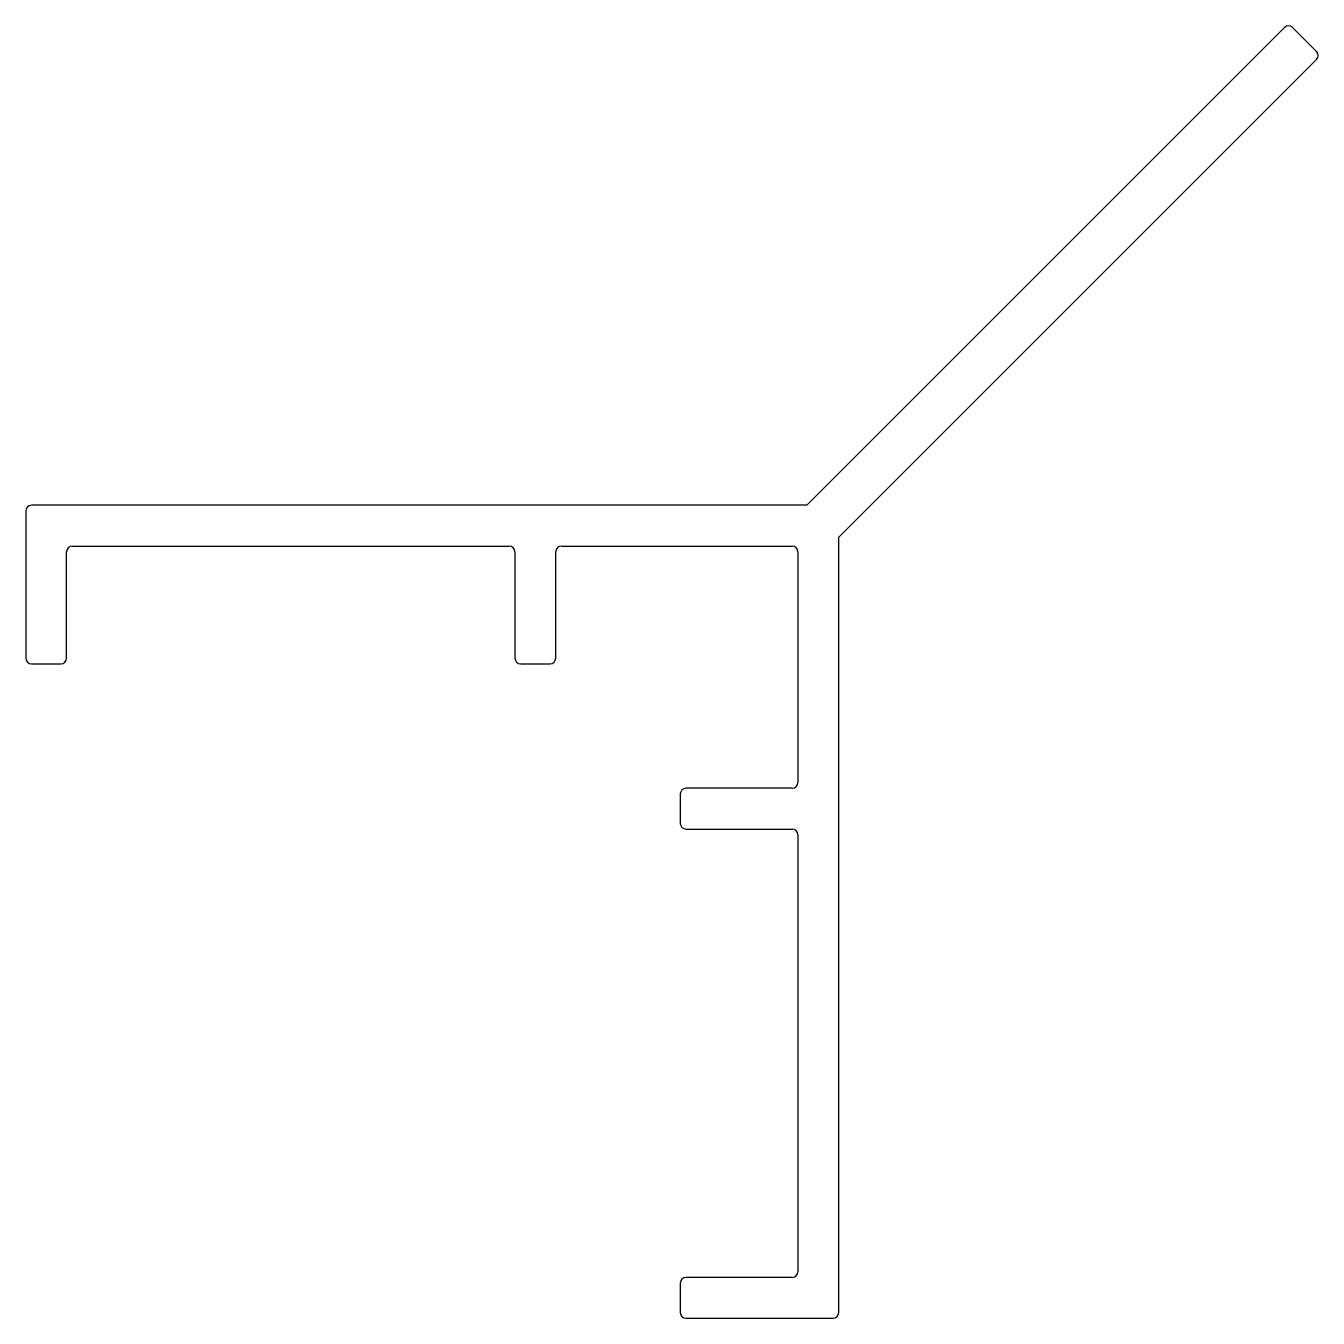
# Model space of a CAD drawing. Extents: x 700.7 to 757.7, y 519 to 576.1.
import ezdxf

# ---------------------------------------------------------------- set-up
doc = ezdxf.new("R2010")
doc.units = 0
doc.layers.get('0').update_dxf_attribs({"linetype": 'CONTINUOUS'})

msp = doc.modelspace()

# ---------------------------------------------------------------- linework, layer by layer
for p, q in [((756.237, 576.004), (735.137, 554.903)), ((757.651, 574.943), (756.59, 576.004)), ((736.551, 553.489), (757.651, 574.589)), ((735.137, 554.903), (700.901, 554.903)), ((700.651, 554.653), (700.651, 548.153)), ((702.701, 553.103), (722.001, 553.103)), ((724.301, 553.103), (734.501, 553.103)), ((736.551, 519.254), (736.551, 553.489)), ((702.451, 548.153), (702.451, 552.853)), ((722.251, 552.853), (722.251, 548.153)), ((724.051, 548.153), (724.051, 552.853)), ((734.751, 552.853), (734.751, 542.653)), ((700.901, 547.903), (702.201, 547.903)), ((722.501, 547.903), (723.801, 547.903)), ((734.501, 542.403), (729.801, 542.403)), ((729.551, 542.153), (729.551, 540.853)), ((729.801, 540.603), (734.501, 540.603)), ((734.751, 540.353), (734.751, 521.054)), ((729.551, 520.554), (729.551, 519.254)), ((734.501, 520.804), (729.801, 520.804)), ((729.801, 519.004), (736.301, 519.004))]:
    msp.add_line(p, q)
for centre, start, end in [((756.413, 575.827), 45, 135), ((757.474, 574.766), 315, 45), ((700.901, 554.653), 90, 180), ((702.701, 552.853), 90, 180), ((722.001, 552.853), 0, 90), ((724.301, 552.853), 90, 180), ((734.501, 552.853), 0, 90), ((700.901, 548.153), 180, 270), ((702.201, 548.153), 270, 0), ((722.501, 548.153), 180, 270), ((723.801, 548.153), 270, 0), ((729.801, 542.153), 90, 180), ((734.501, 542.653), 270, 0), ((729.801, 540.853), 180, 270), ((734.501, 540.353), 0, 90), ((729.801, 520.554), 90, 180), ((734.501, 521.054), 270, 0), ((729.801, 519.254), 180, 270), ((736.301, 519.254), 270, 0)]:
    msp.add_arc(centre, 0.25, start, end)

doc.saveas('drawing.dxf')
